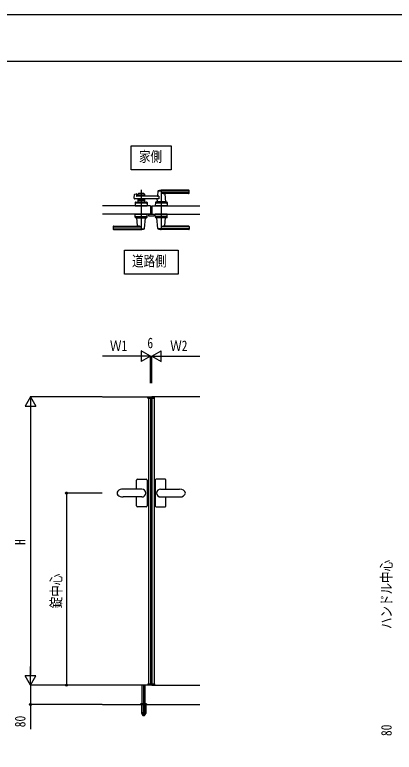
# Model space of a CAD drawing. Units: millimetres, scale not verified. Extents: x -4205 to 4205, y -2970 to 2970.
# Drawn here: x 791 to 2373, y -101 to 2970 of the extents above; entities that cross this region are included whole.
import ezdxf
from ezdxf.enums import TextEntityAlignment as Align

# ---------------------------------------------------------------- set-up
doc = ezdxf.new("R2010")
doc.units = ezdxf.units.MM
doc.header["$LTSCALE"] = 12
for name, color, linetype in [('0-2_USER1', 3, 'Continuous'), ('0-3_YKK_12', 2, 'Continuous'), ('0-4_YKK_A1', 4, 'Continuous'), ('0-5_YKK_D', 6, 'Continuous'), ('0-6_YKK_ZWAK', 7, 'Continuous')]:
    doc.layers.add(name, color=color, linetype=linetype)
doc.styles.add('ＭＳ ゴシック', font='')
doc.styles.get('ＭＳ ゴシック').set_extended_font_data('MS Gothic')

msp = doc.modelspace()

# ---------------------------------------------------------------- linework, layer by layer
at = {"layer": '0-2_USER1'}
for points in [[(1276.82, 2324.08), (1276.82, 2424.08), (1443.22, 2424.08), (1443.22, 2324.08)], [(1248.02, 1889.08), (1248.02, 1989.08), (1472.02, 1989.08), (1472.02, 1889.08)]]:
    msp.add_lwpolyline(points, close=True, dxfattribs=at)
at = {"layer": '0-3_YKK_12'}
msp.add_line((1360.02, 2158), (1360.02, 2175), dxfattribs=at)
at = {"layer": '0-4_YKK_A1'}
for p, q in [((1289.19, 2205.66), (1290.41, 2221.07)), ((1291.92, 2222.85), (1297.34, 2224.2)), ((1298.58, 2223.28), (1298.97, 2215.45)), ((1391.58, 2214.5), (1299.97, 2214.5)), ((1304.52, 2223), (1304.52, 2214.5)), ((1304.52, 2220), (1331.52, 2220)), ((1329.52, 2225), (1306.52, 2225)), ((1306.52, 2216), (1315.61, 2216)), ((1317.67, 2217.65), (1316.31, 2216.29)), ((1318.02, 2241), (1318.02, 2074)), ((1318.38, 2217.65), (1319.73, 2216.29)), ((1320.44, 2216), (1329.52, 2216)), ((1331.52, 2223), (1331.52, 2214.5)), ((1387.97, 2235.39), (1386.27, 2216.31)), ((1517.02, 2235.98), (1388.23, 2235.98)), ((1402.02, 2241), (1402.02, 2074)), ((1517.02, 2239), (1402.02, 2239)), ((1517.02, 2228.33), (1402.02, 2228.33)), ((1516.02, 2225), (1417, 2225)), ((1417.19, 2222.81), (1419.99, 2191.32)), ((1518.02, 2227), (1518.02, 2238)), ((1293.46, 2188.07), (1293.02, 2175)), ((1340.75, 2185), (1295.29, 2185)), ((1295.45, 2190), (1340.59, 2190)), ((1304.52, 2203.5), (1304.52, 2190)), ((1304.52, 2198), (1331.52, 2198)), ((1331.52, 2190), (1304.52, 2190)), ((1306.52, 2202), (1315.61, 2202)), ((1317.67, 2200.35), (1316.31, 2201.71)), ((1318.38, 2200.35), (1319.73, 2201.71)), ((1320.44, 2202), (1329.52, 2202)), ((1322.52, 2187.2), (1322.52, 2190)), ((1331.52, 2203.5), (1331.52, 2190)), ((1342.58, 2188.07), (1343.02, 2175)), ((1377.46, 2188.07), (1377.02, 2175)), ((1424.75, 2185), (1379.29, 2185)), ((1424.59, 2190), (1379.45, 2190)), ((1420.02, 2190.99), (1384.02, 2190.99)), ((1384.02, 2190), (1384.02, 2190.99)), ((1384.65, 2198.05), (1384.05, 2191.32)), ((1419.69, 2190.99), (1384.35, 2190.99)), ((1387.02, 2190.99), (1384.85, 2190.99)), ((1397.52, 2187.2), (1397.52, 2190)), ((1419.69, 2190.99), (1417.02, 2190.99)), ((1420.02, 2190), (1420.02, 2190.99)), ((1426.58, 2188.07), (1427.02, 2175)), ((1357.02, 2175), (1157.02, 2175)), ((1293.02, 2175), (1343.02, 2175)), ((1363.02, 2175), (1563.02, 2175)), ((1427.02, 2175), (1377.02, 2175)), ((1293.46, 2126.93), (1293.02, 2140)), ((1293.02, 2140), (1343.02, 2140)), ((1295.29, 2130), (1340.75, 2130)), ((1295.45, 2125), (1340.59, 2125)), ((1300.02, 2125), (1300.02, 2124)), ((1300.02, 2124), (1336.02, 2124)), ((1302.85, 2092.18), (1300.04, 2123.67)), ((1332.07, 2079.6), (1335.99, 2123.67)), ((1336.02, 2125), (1336.02, 2124)), ((1342.58, 2126.93), (1343.02, 2140)), ((1348.02, 2140), (1348.02, 2133.5)), ((1348.02, 2140), (1372.02, 2140)), ((1349.02, 2132.5), (1371.02, 2132.5)), ((1372.02, 2140), (1372.02, 2133.5)), ((1377.46, 2126.93), (1377.02, 2140)), ((1427.02, 2140), (1377.02, 2140)), ((1424.75, 2130), (1379.29, 2130)), ((1424.59, 2125), (1379.45, 2125)), ((1384.02, 2125), (1384.02, 2124)), ((1420.02, 2124), (1384.02, 2124)), ((1387.97, 2079.6), (1384.05, 2123.67)), ((1417.19, 2092.18), (1420, 2123.67)), ((1420.02, 2125), (1420.02, 2124)), ((1426.58, 2126.93), (1427.02, 2140)), ((1204.02, 2090), (1303.04, 2090)), ((1516.02, 2090), (1417, 2090)), ((1202.02, 2088), (1202.02, 2077)), ((1203.02, 2086.67), (1318.02, 2086.67)), ((1203.02, 2079.02), (1331.81, 2079.02)), ((1203.02, 2076), (1318.02, 2076)), ((1517.02, 2079.02), (1388.23, 2079.02)), ((1517.02, 2086.67), (1402.02, 2086.67)), ((1517.02, 2076), (1402.02, 2076)), ((1518.02, 2088), (1518.02, 2077)), ((1346.12, 1372.9), (1346.33, 1376.95)), ((1346.12, 1372.9), (1373.92, 1372.9)), ((1372.71, 1377.9), (1347.33, 1377.9)), ((1348.02, 1374.9), (1372.02, 1374.9)), ((1348.02, 1374.9), (1348.02, 1372.9)), ((1348.02, 1372.9), (1348.02, 183.9)), ((1372.02, 1374.9), (1372.02, 1372.9)), ((1372.02, 1372.9), (1372.02, 183.9)), ((1373.92, 1372.9), (1373.71, 1376.95)), ((1298.52, 994.9), (1298.52, 1031.9)), ((1302.52, 1035.9), (1339.52, 1035.9)), ((1343.52, 1031.9), (1343.52, 924.9)), ((1376.52, 1031.9), (1376.52, 924.9)), ((1417.52, 1035.9), (1380.52, 1035.9)), ((1421.52, 994.9), (1421.52, 1031.9)), ((1321.02, 994.9), (1242.52, 994.9)), ((1357.02, 989.12), (1363.02, 989.33)), ((1399.02, 994.9), (1477.52, 994.9)), ((1321.02, 961.9), (1242.52, 961.9)), ((1298.52, 924.9), (1298.52, 961.9)), ((1357.02, 967.68), (1363.02, 967.47)), ((1399.02, 961.9), (1477.52, 961.9)), ((1421.52, 924.9), (1421.52, 961.9)), ((1339.52, 920.9), (1302.52, 920.9)), ((1380.52, 920.9), (1417.52, 920.9)), ((1322.02, 101.4), (1322.02, 178.4)), ((1328.52, 180.4), (1328.52, 50.4)), ((1335.02, 101.4), (1335.02, 178.4)), ((1346.12, 183.9), (1373.92, 183.9)), ((1346.12, 183.9), (1346.33, 179.85)), ((1372.71, 178.9), (1347.33, 178.9)), ((1348.02, 181.9), (1348.02, 183.9)), ((1348.02, 181.9), (1372.02, 181.9)), ((1372.02, 181.9), (1372.02, 183.9)), ((1373.92, 183.9), (1373.71, 179.85)), ((1157.02, 98.4), (1563.02, 98.4)), ((1315.52, 99.24), (1315.52, 98.4)), ((1315.52, 98.4), (1341.52, 98.4)), ((1315.81, 99.94), (1341.23, 99.94)), ((1319.52, 101.4), (1316.18, 100.18)), ((1319.27, 98.4), (1319.27, 61.37)), ((1319.52, 101.4), (1337.52, 101.4)), ((1319.83, 98.4), (1319.83, 60.4)), ((1320.69, 101.4), (1321.19, 100.9)), ((1321.52, 63.34), (1321.19, 100.9)), ((1321.19, 100.9), (1335.85, 100.9)), ((1327.52, 98.4), (1327.52, 60.4)), ((1329.52, 98.4), (1329.52, 60.4)), ((1335.02, 101.4), (1335.02, 62.6)), ((1335.52, 63.34), (1335.85, 100.9)), ((1336.35, 101.4), (1335.85, 100.9)), ((1337.21, 98.4), (1337.21, 60.4)), ((1337.52, 101.4), (1340.86, 100.18)), ((1337.77, 98.4), (1337.77, 61.37)), ((1341.52, 99.24), (1341.52, 98.4)), ((1322.07, 62.28), (1322.07, 62.6)), ((1322.07, 62.28), (1334.97, 62.28)), ((1334.97, 62.6), (1334.97, 62.28)), ((1319.27, 61.37), (1324.16, 52.9)), ((1319.83, 60.4), (1327.52, 60.4)), ((1325.03, 52.4), (1332.01, 52.4)), ((1327.52, 61.37), (1329.52, 61.37)), ((1329.52, 60.4), (1337.21, 60.4)), ((1337.77, 61.37), (1332.88, 52.9))]:
    msp.add_line(p, q, dxfattribs=at)
for points in [[(1391.58, 2214.5), (1391.58, 2203.5), (1291.19, 2203.5)], [(1322.52, 2187.2), (1313.52, 2187.2), (1313.52, 2190)], [(1397.52, 2187.2), (1406.52, 2187.2), (1406.52, 2190)], [(1357.02, 2175), (1357.02, 2140), (1157.02, 2140)], [(1363.02, 2175), (1363.02, 2140), (1563.02, 2140)], [(1157.02, 1378.4), (1357.02, 1378.4), (1357.02, 178.4), (1157.02, 178.4)], [(1563.02, 1378.4), (1363.02, 1378.4), (1363.02, 178.4), (1563.02, 178.4)], [(1335.02, 62.6), (1322.02, 62.6), (1322.02, 101.4)]]:
    msp.add_lwpolyline(points, dxfattribs=at)
for centre, radius, start, end in [((1292.4, 2220.91), 2, 104.03624, 175.49449), ((1297.58, 2223.23), 1, 2.86241, 104.03624), ((1299.97, 2215.5), 1, 182.86241, 270), ((1306.52, 2223), 2, 90, 180), ((1306.52, 2218), 2, 180, 270), ((1315.61, 2217), 1, 270, 315), ((1318.02, 2217.29), 0.5, 45, 135), ((1320.44, 2217), 1, 225, 270), ((1329.52, 2223), 2, 0, 90), ((1329.52, 2218), 2, 270, 0), ((1384.28, 2216.49), 2, 270, 354.91858), ((1388.96, 2235.31), 1, 113.30607, 174.91858), ((1402.02, 2205), 34, 90, 113.30607), ((1415.81, 2254.98), 30, 242.63879, 272.27092), ((1419.18, 2223), 2, 90, 185.08142), ((1516.02, 2227), 2, 270, 0), ((1517.02, 2238), 1, 0, 90), ((1517.02, 2234.98), 1, 0, 90), ((1517.02, 2229.33), 1, 270, 0), ((1291.19, 2205.5), 2, 175.49449, 270), ((1295.29, 2183), 2, 90, 178.09085), ((1295.45, 2188), 2, 90, 178.09085), ((1306.52, 2200), 2, 90, 180), ((1315.61, 2201), 1, 45, 90), ((1318.02, 2200.71), 0.5, 225, 315), ((1320.44, 2201), 1, 90, 135), ((1329.52, 2200), 2, 0, 90), ((1340.59, 2188), 2, 1.90915, 90), ((1340.75, 2183), 2, 1.90915, 90), ((1379.29, 2183), 2, 90, 178.09085), ((1379.45, 2188), 2, 90, 178.09085), ((1379.67, 2198.49), 5, 354.91858, 90), ((1384.35, 2191.29), 0.3, 174.91858, 270), ((1419.69, 2191.29), 0.3, 270, 5.08142), ((1424.59, 2188), 2, 1.90915, 90), ((1424.75, 2183), 2, 1.90915, 90), ((1295.29, 2132), 2, 181.90915, 270), ((1295.45, 2127), 2, 181.90915, 270), ((1300.34, 2123.7), 0.3, 90, 185.08142), ((1335.69, 2123.7), 0.3, 354.91858, 90), ((1340.59, 2127), 2, 270, 358.09085), ((1340.75, 2132), 2, 270, 358.09085), ((1349.02, 2133.5), 1, 180, 270), ((1371.02, 2133.5), 1, 270, 0), ((1379.29, 2132), 2, 181.90915, 270), ((1379.45, 2127), 2, 181.90915, 270), ((1384.35, 2123.7), 0.3, 90, 185.08142), ((1419.7, 2123.7), 0.3, 354.91858, 90), ((1424.59, 2127), 2, 270, 358.09085), ((1424.75, 2132), 2, 270, 358.09085), ((1204.02, 2088), 2, 90, 180), ((1300.85, 2092), 2, 270, 5.08142), ((1304.23, 2060.02), 30, 62.63879, 92.27092), ((1415.81, 2060.02), 30, 87.72908, 117.36121), ((1419.19, 2092), 2, 174.91858, 270), ((1516.02, 2088), 2, 0, 90), ((1203.02, 2085.67), 1, 90, 180), ((1203.02, 2080.02), 1, 180, 270), ((1203.02, 2077), 1, 180, 270), ((1318.02, 2110), 34, 270, 293.30607), ((1331.07, 2079.69), 1, 293.30607, 354.91858), ((1388.97, 2079.69), 1, 185.08142, 246.69393), ((1402.02, 2110), 34, 246.69393, 270), ((1517.02, 2085.67), 1, 0, 90), ((1517.02, 2080.02), 1, 270, 0), ((1517.02, 2077), 1, 270, 0), ((1347.33, 1376.9), 1, 90, 177), ((1372.71, 1376.9), 1, 3, 90), ((1302.52, 1031.9), 4, 90, 180), ((1339.52, 1031.9), 4, 0, 90), ((1380.52, 1031.9), 4, 90, 180), ((1417.52, 1031.9), 4, 0, 90), ((1321.02, 978.4), 16.5, 270, 90), ((1399.02, 978.4), 16.5, 90, 270), ((1302.52, 924.9), 4, 180, 270), ((1339.52, 924.9), 4, 270, 0), ((1380.52, 924.9), 4, 180, 270), ((1417.52, 924.9), 4, 270, 0), ((1347.33, 179.9), 1, 183, 270), ((1372.71, 179.9), 1, 270, 357), ((1316.52, 99.24), 1, 110, 180), ((1340.52, 99.24), 1, 0, 70), ((1328.52, 63.4), 7, 180.5, 359.5), ((1328.52, 65.7), 7.3, 207.94179, 270), ((1328.52, 65.7), 7.3, 270, 332.05821), ((1325.03, 53.4), 1, 210, 270), ((1332.01, 53.4), 1, 270, 330)]:
    msp.add_arc(centre, radius, start, end, dxfattribs=at)
for centre, start_param, end_param in [((1242.52, 978.4), 1.5707963, 4.712389), ((1477.52, 978.4), 4.712389, 7.8539816)]:
    msp.add_ellipse(centre, major_axis=(25, 0), ratio=0.66, start_param=start_param, end_param=end_param, dxfattribs=at)
at = {"layer": '0-5_YKK_D'}
for p, q in [((1357.02, 1548.4), (1318.05, 1570.9)), ((1318.05, 1570.9), (1318.05, 1525.9)), ((1363.02, 1548.4), (1401.99, 1570.9)), ((1401.99, 1525.9), (1401.99, 1570.9)), ((1312.02, 1548.4), (1157.02, 1548.4)), ((1357.02, 1548.4), (1279.08, 1548.4)), ((1357.02, 1548.4), (1318.05, 1525.9)), ((1357.02, 1548.4), (1340.02, 1548.4)), ((1357.02, 1435.52), (1357.02, 1549.4)), ((1357.02, 1435.52), (1357.02, 1549.4)), ((1357.02, 1548.4), (1363.02, 1548.4)), ((1363.02, 1435.52), (1363.02, 1549.4)), ((1363.02, 1435.52), (1363.02, 1549.4)), ((1363.02, 1548.4), (1380.02, 1548.4)), ((1363.02, 1548.4), (1401.99, 1525.9)), ((1363.02, 1548.4), (1440.96, 1548.4)), ((1408.02, 1548.4), (1563.02, 1548.4)), ((857.02, 1378.4), (834.52, 1339.43)), ((1156.02, 1378.4), (856.02, 1378.4)), ((857.02, 1378.4), (879.52, 1339.43)), ((857.02, 1378.4), (857.02, 1300.46)), ((834.52, 1339.43), (879.52, 1339.43)), ((857.02, 1333.4), (857.02, 223.4)), ((1156.02, 978.4), (1006.02, 978.4)), ((1007.02, 978.4), (1007.02, 178.4)), ((857.02, 178.4), (857.02, 256.34)), ((857.02, 178.4), (834.52, 217.37)), ((879.52, 217.37), (834.52, 217.37)), ((857.02, 178.4), (879.52, 217.37)), ((1156.02, 178.4), (856.02, 178.4)), ((1156.02, 178.4), (856.02, 178.4)), ((1156.02, 178.4), (1006.02, 178.4)), ((1156.02, 98.4), (856.02, 98.4))]:
    msp.add_line(p, q, dxfattribs=at)
msp.add_lwpolyline([(857.02, 178.4), (857.02, 98.4), (857.02, -5)], dxfattribs=at)
for centre in [(1007.02, 978.4), (1007.02, 178.4), (857.02, 98.4)]:
    msp.add_circle(centre, 4.25, dxfattribs=at)
at = {"layer": '0-6_YKK_ZWAK'}
msp.add_line((3895.02, 2775), (-3904.98, 2775), dxfattribs=at)
msp.add_lwpolyline([(-4205, -2970), (4205, -2970), (4205, 2970), (-4205, 2970)], close=True, dxfattribs=at)

# ---------------------------------------------------------------- texts
at = {"layer": '0-2_USER1', "style": 'ＭＳ ゴシック', "width": 0.8}
for s, p in [('家側', (1308.82, 2344.08)), ('道路側', (1280.02, 1909.08))]:
    msp.add_text(s, height=43.99, dxfattribs=at).set_placement(p, align=Align.BOTTOM_LEFT)
at = {"layer": '0-5_YKK_D', "style": 'ＭＳ ゴシック', "width": 0.8}
for s, p in [('Ｗ1', (1188.12, 1556.4)), ('6', (1344.02, 1568.4)), ('Ｗ2', (1439.12, 1556.4))]:
    msp.add_text(s, height=43.99, dxfattribs=at).set_placement(p, align=Align.BOTTOM_LEFT)
for s, p in [('H', (849.02, 762.4)), ('ハンドル中心', (2375.02, 412)), ('錠中心', (999.02, 498.4)), ('80', (849.02, 3)), ('80', (2375.02, -33.6))]:
    msp.add_text(s, height=43.99, rotation=90, dxfattribs=at).set_placement(p, align=Align.BOTTOM_LEFT)

doc.saveas('drawing.dxf')
